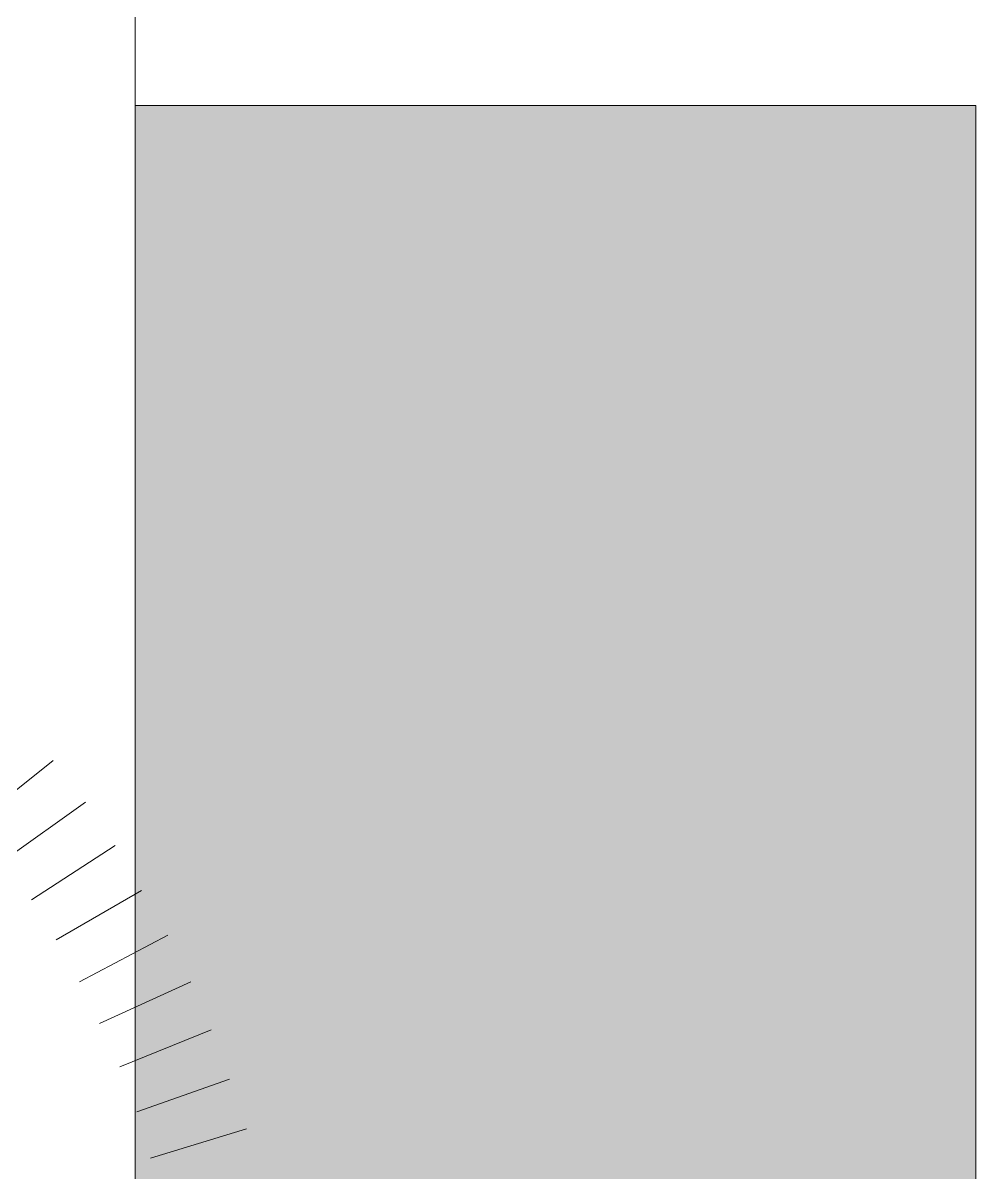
# Model space of a CAD drawing. Header units: centimetres. Extents: x -2268 to 3762, y -1681 to 1458.
# Drawn here: x 332.139 to 335.396, y 24.612 to 28.543 of the extents above; entities that cross this region are included whole.
import ezdxf

# ---------------------------------------------------------------- set-up
doc = ezdxf.new("R2010")
doc.units = ezdxf.units.CM
doc.layers.add('PDF _Geometria_Num_Penna__1', color=7, linetype='Continuous', lineweight=18, true_color=0xc6c8ca)
doc.layers.add('PDF _Riempimenti solidi_Num_Penna__1', color=7, linetype='Continuous', lineweight=18, true_color=0xc6c8ca)
doc.layers.add('PDF _Geometria_Num_Penna__7', color=7, linetype='Continuous', lineweight=18)

msp = doc.modelspace()

# ---------------------------------------------------------------- hatches: boundary and pattern name
at = {"layer": 'PDF _Riempimenti solidi_Num_Penna__1', "linetype": 'Continuous', "lineweight": 18, "true_color": 0xc6c8ca}
for points in [[(332.5223, 28.261), (335.3958, 28.261), (332.5223, 21.0005)], [(335.3958, 28.261), (332.5223, 21.0005), (335.3958, 18.8467)]]:
    msp.add_hatch(color=9, dxfattribs=at).paths.add_polyline_path(points)

# ---------------------------------------------------------------- linework, layer by layer
at = {"layer": 'PDF _Geometria_Num_Penna__1', "color": 9, "linetype": 'Continuous', "lineweight": 18, "true_color": 0xc6c8ca, "flags": 128}
msp.add_lwpolyline([(320.0228, 21.0005), (332.5223, 21.0005), (332.5223, 28.261), (335.3958, 28.261), (335.3958, 18.8467), (320.0228, 18.8467)], close=True, dxfattribs=at)
at = {"layer": 'PDF _Geometria_Num_Penna__7', "color": 7, "linetype": 'Continuous', "lineweight": 18, "flags": 128}
msp.add_lwpolyline([(54.5172, -104.4071), (332.5223, -104.4071), (332.5223, 96.0028), (54.5172, 96.0028)], close=True, dxfattribs=at)
for points in [[(332.2419, 26.0225), (331.9773, 25.8108)], [(332.353, 25.8796), (332.0778, 25.6838)], [(332.4535, 25.7315), (332.1678, 25.5462)], [(332.5435, 25.578), (332.2524, 25.4087)], [(332.6335, 25.4245), (332.3318, 25.2658)], [(332.7128, 25.2658), (332.4006, 25.1229)], [(332.7816, 25.1017), (332.4694, 24.9747)], [(332.8451, 24.9324), (332.5276, 24.8213)], [(332.9033, 24.763), (332.5752, 24.6625)]]:
    msp.add_lwpolyline(points, dxfattribs=at)

doc.saveas('drawing.dxf')
